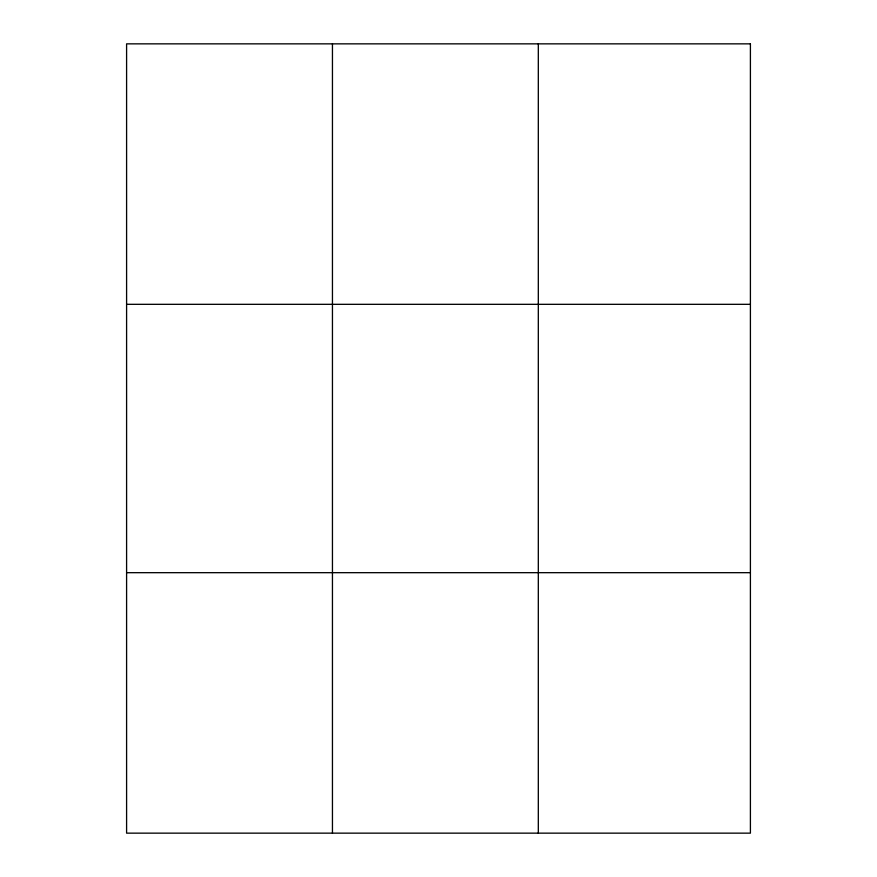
<?xml version="1.0" encoding="UTF-8"?>
<svg xmlns="http://www.w3.org/2000/svg" width="877" height="877" viewBox="0 0 877 877"><rect width="100%" height="100%" fill="white"/><g stroke="black" fill="none" stroke-linecap="round" stroke-linejoin="round"><path stroke-width="1.32" d="M332.449 43.85L332.449 833.15M538.314 43.85L538.314 833.15M126.595 304.319L750.405 304.319M126.595 572.681L750.405 572.681M750.405 43.85L750.405 833.15L126.595 833.15L126.595 43.85L750.405 43.85"/></g></svg>
